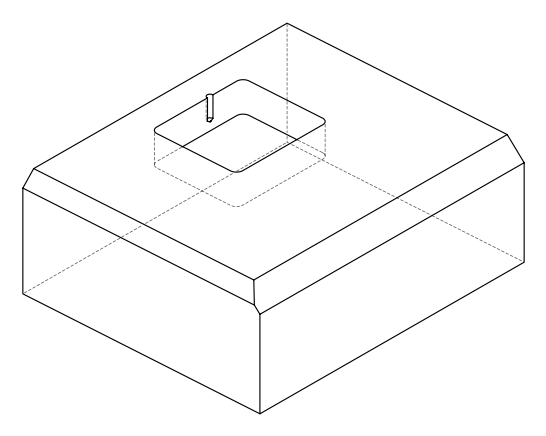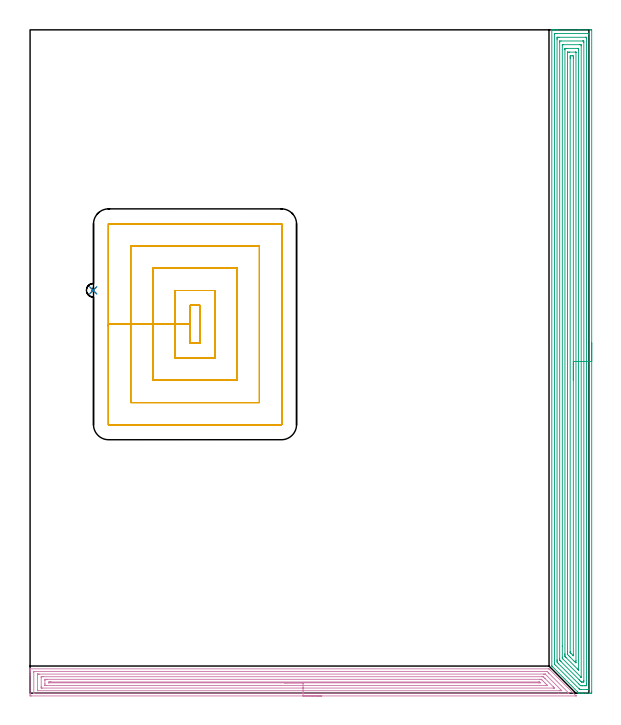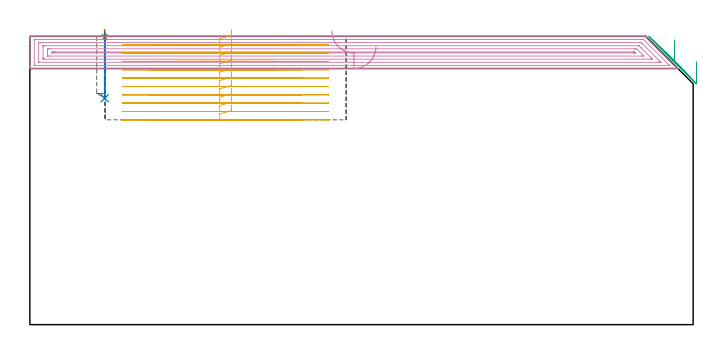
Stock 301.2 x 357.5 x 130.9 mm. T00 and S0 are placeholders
(PLAN: 5 operations, 3 tool changes, 60.8 min)
(1 SPOT_DRILL | STEP1POCKET | NXT0321_9005460120000 | 0.03 min | 0 mm3)
(2 DRILL_BLIND_HOLE_INTO_CENTER | STEP1POCKET | UGT0301_193 | 0.12 min | 1106 mm3)
(3 AREA_MILL | FG_CHAMFER_SURFACE | UGT0205_001 | 22.9 min | 82616 mm3)
(4 AREA_MILL_1 | FG_CHAMFER_SURFACE_1 | UGT0205_001 | 13.98 min | 30332 mm3)
(5 MILL_RECTANGULAR_POCKET | POCKET_RECTANGULAR_STRAIGHT | NXT0201_012 | Follow Part, ap 4, ae 75% | 23.8 min | 513232 mm3)
(TOOL NXT0321_9005460120000 | NC Spot Drill, 142deg, 12mm, Carbide, Uncoated | D12 PA142 FL30 Z2)
(TOOL UGT0301_193 | Twist Drill 7.3 mm | D7.3 PA118 FL66 Z2)
(TOOL UGT0205_001 | Chamfer Mill 20 x 3 x 45 deg. | D20 FL50 Z2)
(TOOL NXT0201_012 | ENDMILL 16mm [2P460-1600-NA 1630] | D16 FL38 Z6)
(OP 1 SPOT_DRILL)
G17 G21 G94 G90
T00 M6
G54
G17 G0 G90 X34. Y217.1 S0 M3
G43 Z140.9 H0
G94 G81 G98 Z130.586 F250. R133.9
G80
M5
M2
(OP 2 DRILL_BLIND_HOLE_INTO_CENTER)
G17 G21 G94 G90
T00 M6
G54
G17 G0 G90 X34. Y217.1 S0 M3
G43 Z140.9 H0
G94 G81 G98 Z102.8 F250. R132.9
G80
M5
M2
(OP 3 AREA_MILL)
G17 G21 G94 G90
T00 M6
G54
G17 G0 G90 X302.7 Y188.75 S1061 M3
G43 Z140.9 H0
Z119.4
G94 G1 Y188.712 Z118.528 F250.
Y188.598 Z117.663
Y188.409 Z116.812
Y188.147 Z115.98
Y187.813 Z115.174
Y187.41 Z114.4
Y186.942 Z113.664
Y186.41 Z112.972
Y185.821 Z112.329
Y185.178 Z111.74
Y184.486 Z111.208
Y183.75 Z110.74
Y182.976 Z110.337
Y182.17 Z110.003
Y181.338 Z109.741
Y180.486 Z109.552
Y179.622 Z109.438
Y178.75 Z109.4
Y0.962
X302.699 Y0.612 Z109.401
X302.694 Y0.075 Z109.404
X302.691 Y0.008 Z109.406
X302.16 Y0. Z109.937
X299.496 Z112.598
X298.05 Z114.047
X297.721 Z114.375
X297.063 Z115.037
X295.945 Z116.154
X295.807 Y0.001 Z116.291
X295.783 Y0.017 Z116.316
X295.057 Y0.741 Z117.04
X281.639 Y14.161 Z130.461
X281.373 Y14.426 Z130.723
X281.204 Y14.595 Z130.89
X281.2 Y14.899 Z130.9
Y357.334
X281.203 Y357.49 Z130.888
X281.234 Y357.492 Z130.857
X281.601 Y357.5 Z130.499
X281.97 Z130.13
X282.628 Z129.467
X283.845 Z128.252
X284.404 Z127.691
X295.945 Z116.152
X302.16 Z109.938
X302.442 Y357.497 Z109.656
X302.692 Y357.49 Z109.406
X302.699 Y357.238 Z109.399
X302.7 Y178.75 Z109.4
X301.286 Z110.814
X301.285 Y2.384 Z110.815
X301.272 Y2.01 Z110.828
X300.777 Y2.002 Z111.323
X300.384 Y2.001 Z111.716
X299.892 Y2. Z112.208
X297.228 Z114.872
X296.833 Y2.001 Z115.267
X296.337 Y2.004 Z115.763
X296.293 Y2.01 Z115.807
X296.222 Y2.04 Z115.878
X296.039 Y2.215 Z116.061
X295.945 Y2.306 Z116.155
X283.352 Y14.899 Z128.748
X282.628 Y15.634 Z129.472
X282.616 Y15.792 Z129.484
X282.615 Y15.805 Z129.485
Y355.116
X282.628 Y355.49 Z129.472
X283.123 Y355.498 Z128.977
X283.516 Y355.499 Z128.584
X284.008 Y355.5 Z128.092
X300.384 Y355.499 Z111.716
X300.879 Y355.497 Z111.221
X301.272 Y355.49 Z110.828
X301.285 Y355.102 Z110.815
X301.286 Y355.088 Z110.814
Y178.75
X299.872 Z112.228
X299.871 Y5.077 Z112.229
X299.869 Y4.702 Z112.231
X299.864 Y4.184 Z112.236
X299.855 Y4.01 Z112.245
X299.676 Y4.003 Z112.424
X299.496 Y4.001 Z112.604
X298.791 Y4. Z113.309
X297.903 Z114.197
X297.721 Y4.001 Z114.379
X297.012 Y4.004 Z115.088
X296.833 Y4.01 Z115.267
X296.677 Y4.034 Z115.423
X296.52 Y4.184 Z115.58
X295.945 Y4.755 Z116.155
X295.622 Y5.077 Z116.478
X284.909 Y15.792 Z127.191
X284.404 Y16.306 Z127.696
X284.035 Y16.685 Z128.065
X284.032 Y17.059 Z128.068
X284.029 Y17.578 Z128.071
Y17.955
Y352.423
X284.031 Y352.798 Z128.069
X284.035 Y353.316 Z128.065
X284.045 Y353.49 Z128.055
X284.224 Y353.497 Z127.876
X284.404 Y353.499 Z127.696
X285.109 Y353.5 Z126.991
X299.314 Z112.786
X299.496 Y353.498 Z112.604
X299.679 Y353.495 Z112.421
X299.8 Y353.49 Z112.3
X299.865 Y353.479 Z112.235
X299.867 Y353.441 Z112.233
X299.869 Y353.316 Z112.231
X299.871 Y352.939 Z112.229
X299.872 Y178.75 Z112.228
X298.457 Z113.643
Y6.862
X298.453 Y6.126 Z113.647
X298.451 Y6.025 Z113.649
X298.363 Y6.01 Z113.737
X297.69 Y6. Z114.41
X297.262 Y6.007 Z114.838
X297.157 Y6.01 Z114.943
X297.017 Y6.142 Z115.083
X296.833 Y6.32 Z115.267
X296.286 Y6.862 Z115.814
X295.945 Y7.203 Z116.155
X286.179 Y16.97 Z125.921
X285.575 Y17.578 Z126.525
X285.488 Y17.673 Z126.612
X285.449 Y17.721 Z126.651
X285.448 Y17.763 Z126.652
X285.445 Y17.948 Z126.655
X285.443 Y18.318 Z126.657
Y18.47
Y350.637
X285.447 Y351.374 Z126.653
X285.449 Y351.475 Z126.651
X285.537 Y351.49 Z126.563
X286.21 Y351.5 Z125.89
X297.751 Z114.349
X298.16 Y351.494 Z113.94
X298.364 Y351.49 Z113.736
X298.451 Y351.482 Z113.649
X298.457 Y350.637 Z113.643
Y178.75
X297.043 Z115.057
Y8.648
X297.042 Y8.591 Z115.058
X297.04 Y8.576 Z115.06
X297.039 Y8.572 Z115.061
X297.015 Y8.59 Z115.085
X296.951 Y8.648 Z115.149
X287.128 Y18.47 Z124.972
X287.067 Y18.533 Z125.033
X286.867 Y18.743 Z125.233
X286.86 Y19.152 Z125.24
X286.858 Y19.363 Z125.242
X286.857 Y25.349 Z125.243
Y349.063
X286.86 Y349.274 Z125.24
X286.864 Y349.415 Z125.236
X286.872 Y349.491 Z125.228
X286.906 Y349.493 Z125.194
X287.067 Y349.497 Z125.033
X287.311 Y349.5 Z124.789
X296.189 Y349.499 Z115.911
X296.833 Y349.49 Z115.267
X297.036 Y349.477 Z115.064
X297.041 Y349.063 Z115.059
X297.043 Y348.852 Z115.057
Y178.75
X295.629 Z116.471
Y12.538
X295.628 Y12.456 Z116.472
X295.626 Y12.434 Z116.474
X295.576 Y12.479 Z116.524
X295.418 Y12.632 Z116.682
X295.179 Y12.869 Z116.921
X295.057 Y12.99 Z117.043
X288.843 Y19.205 Z123.257
X288.686 Y19.363 Z123.414
X288.528 Y19.531 Z123.572
X288.278 Y19.8 Z123.822
X288.275 Y19.934 Z123.825
X288.273 Y20.256 Z123.827
X288.271 Y20.831 Z123.829
Y21.149
Y346.747
X288.273 Y347.066 Z123.827
X288.276 Y347.353 Z123.824
X288.278 Y347.487 Z123.822
X288.416 Y347.495 Z123.684
X288.843 Y347.498 Z123.257
X289.299 Y347.5 Z122.801
X295.057 Y347.499 Z117.043
X295.517 Y347.496 Z116.583
X295.611 Y347.49 Z116.489
X295.622 Y347.481 Z116.478
X295.625 Y347.452 Z116.475
X295.627 Y347.385 Z116.473
X295.629 Y347.066 Z116.471
Y346.491
Y178.75
X294.215 Z117.885
Y17.532
X294.211 Y16.685 Z117.889
X294.209 Y16.645 Z117.891
X294.17 Y16.34 Z117.93
X293.816 Y16.685 Z118.284
X293.282 Y17.216 Z118.818
X292.92 Y17.578 Z119.18
X291.134 Y19.363 Z120.966
X290.618 Y19.879 Z121.482
X290.243 Y20.256 Z121.857
X289.731 Y20.779 Z122.369
X289.691 Y21.149 Z122.409
X289.688 Y21.192 Z122.412
X289.685 Y22.042 Z122.415
Y22.088
X289.686 Y345.325 Z122.414
X289.687 Y345.371 Z122.413
X289.692 Y345.461 Z122.408
X289.696 Y345.492 Z122.404
X289.704 Y345.494 Z122.396
X289.731 Y345.496 Z122.369
X290.4 Y345.5 Z121.7
X290.618 Z121.482
X293.952 Y345.498 Z118.148
X294.17 Y345.492 Z117.93
X294.197 Y345.49 Z117.903
X294.208 Y345.473 Z117.892
X294.211 Y345.416 Z117.889
X294.214 Y345.325 Z117.886
X294.215 Y178.75 Z117.885
X292.801 Z119.299
X292.8 Y20.741 Z119.3
X292.796 Y20.256 Z119.304
X292.794 Y20.169 Z119.306
X292.793 Y20.166 Z119.307
X292.762 Y20.192 Z119.338
X292.692 Y20.256 Z119.408
X291.506 Y21.442 Z120.594
X291.209 Y21.746 Z120.891
X291.135 Y21.823 Z120.965
X291.106 Y21.861 Z120.994
X291.104 Y21.906 Z120.996
X291.102 Y22.042 Z120.998
X291.1 Y22.451 Z121.
Y342.117
Y342.601
X291.102 Y343.007 Z120.998
X291.107 Y343.494 Z120.993
X291.5 Y343.5 Z120.6
X292.388 Z119.712
X292.793 Y343.494 Z119.307
X292.797 Y343.088 Z119.303
X292.8 Y342.601 Z119.3
Y342.192
X292.801 Y178.75 Z119.299
Y177.878 Z119.338
Y177.014 Z119.451
Y176.162 Z119.64
Y175.33 Z119.903
Y174.524 Z120.236
Y173.75 Z120.639
Y173.014 Z121.108
Y172.322 Z121.639
Y171.679 Z122.228
Y171.09 Z122.872
Y170.558 Z123.564
Y170.09 Z124.299
Y169.687 Z125.073
Y169.353 Z125.879
Y169.091 Z126.711
Y168.902 Z127.563
Y168.788 Z128.428
Y168.75 Z129.299
G0 Z140.9
M5
M2
(OP 4 AREA_MILL_1)
G17 G21 G94 G90
T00 M6
G54
G17 G0 G90 X157.15 Y-1.5 S1061 M3
G43 Z140.9 H0
Z126.3
G94 G1 X157.112 Z125.428 F250.
X156.998 Z124.564
X156.809 Z123.712
X156.547 Z122.88
X156.213 Z122.074
X155.81 Z121.3
X155.341 Z120.564
X154.81 Z119.872
X154.221 Z119.229
X153.578 Z118.64
X152.886 Z118.109
X152.15 Z117.64
X151.376 Z117.237
X150.57 Z116.903
X149.738 Z116.641
X148.886 Z116.452
X148.022 Z116.338
X147.15 Z116.3
X0.62 Y-1.499 Z116.301
X0.02 Y-1.493 Z116.304
X0.007 Y-1.492 Z116.306
X0.003 Y-0.894 Z116.904
X0. Y-0.275 Z117.523
Y9.816 Z127.611
Y11.256 Z129.052
Y11.601 Z129.396
Y12.293 Z130.092
Y12.631 Z130.43
X0.003 Y13.039 Z130.831
X0.006 Y13.076 Z130.867
X0.009 Y13.097 Z130.888
X0.173 Y13.1 Z130.9
X279.385
X279.697 Y13.093 Z130.889
X279.709 Y13.092
X280.278 Y12.522 Z130.322
X293.978 Y-1.177 Z116.622
X294.142 Y-1.34 Z116.457
X294.276 Y-1.479 Z116.319
X294.283 Y-1.494 Z116.303
X294.276 Y-1.499 Z116.299
X147.15 Y-1.5 Z116.3
Y-0.086 Z117.714
X2.322
X2.153 Y-0.084 Z117.716
X2.041 Y-0.081 Z117.719
X2.008 Y-0.079 Z117.721
X2.005 Y-0.075 Z117.725
X2.003 Y-0.059 Z117.741
X2.001 Y-0.001 Z117.799
X2. Y11.115 Z128.915
X2.004 Y11.601 Z129.401
X2.007 Y11.651 Z129.451
X2.009 Y11.671 Z129.471
X2.07 Y11.679 Z129.479
X2.238 Y11.684 Z129.484
X2.323 Y11.685 Z129.485
X278.491
X278.575 Y11.683 Z129.483
X278.631 Y11.679 Z129.479
X278.663 Y11.675 Z129.475
X278.679 Y11.662 Z129.462
X278.745 Y11.601 Z129.401
X279.385 Y10.966 Z128.766
X279.642 Y10.709 Z128.509
X290.106 Y0.243 Z118.043
X290.344 Y-0.001 Z117.799
X290.415 Y-0.076 Z117.724
X290.275 Y-0.082 Z117.718
X290.19 Y-0.085 Z117.715
X284.855 Y-0.086 Z117.714
X147.15
Y1.329 Z119.129
X4.194
X4.042 Y1.331 Z119.131
X4.017 Y1.332 Z119.132
X4.011 Y1.334 Z119.134
X4.008 Y1.358 Z119.158
X4.003 Y1.461 Z119.261
X4.001 Y1.59 Z119.39
X4. Y1.784 Z119.584
X4.001 Y10.009 Z127.809
X4.007 Y10.203 Z128.003
X4.01 Y10.255 Z128.055
X4.027 Y10.265 Z128.065
X4.08 Y10.267 Z128.067
X4.194 Y10.269 Z128.069
X4.632 Y10.271 Z128.071
X5.087
X276.704
X277.143 Y10.27 Z128.07
X277.598 Y10.266 Z128.066
X277.623 Y10.265 Z128.065
X277.653 Y10.239 Z128.039
X277.717 Y10.18 Z127.98
X277.84 Y10.059 Z127.859
X286.116 Y1.784 Z119.584
X286.532 Y1.363 Z119.163
X286.553 Y1.335 Z119.135
X286.532 Y1.334 Z119.134
X286.093 Y1.33 Z119.13
X285.639 Y1.329 Z119.129
X285.201
X147.15
Y2.743 Z120.543
X6.807
X6.042 Y2.75 Z120.55
X6.01 Y2.756 Z120.556
X6.007 Y2.804 Z120.604
X6.003 Y2.911 Z120.711
X6.001 Y3.124 Z120.924
X6. Y3.549 Z121.349
X6.001 Y8.468 Z126.268
X6.003 Y8.686 Z126.486
X6.007 Y8.795 Z126.595
X6.01 Y8.844 Z126.644
X6.053 Y8.851 Z126.651
X6.874 Y8.857 Z126.657
X6.941
X275.877
X276.291 Y8.853 Z126.653
X276.497 Y8.85 Z126.65
X276.596 Y8.843 Z126.643
X276.704 Y8.742 Z126.542
X277.42 Y8.031 Z125.831
X277.598 Y7.854 Z125.654
X282.065 Y3.386 Z121.186
X282.627 Y2.814 Z120.614
X282.687 Y2.753 Z120.553
X282.62 Y2.75 Z120.55
X282.435 Y2.746 Z120.546
X282.065 Y2.743 Z120.543
X281.998
X147.15
Y4.157 Z121.957
X8.966
X8.661 Y4.158 Z121.958
X8.068 Y4.161 Z121.961
X8.025 Y4.164 Z121.964
X8.01 Y4.172 Z121.972
X8.004 Y4.225 Z122.025
X8.002 Y4.461 Z122.261
X8. Y5.121 Z122.921
Y6.907 Z124.707
X8.001 Y7.139 Z124.939
X8.002 Y7.304 Z125.104
X8.006 Y7.386 Z125.186
X8.01 Y7.426 Z125.226
X8.017 Y7.436 Z125.236
X8.052 Y7.438 Z125.238
X8.358 Y7.442 Z125.242
X8.661 Y7.443 Z125.243
X9.25
X274.613 Y7.442 Z125.242
X274.917 Y7.441 Z125.241
X275.513 Y7.436 Z125.236
X275.811 Y7.186 Z124.986
X275.861 Y7.139 Z124.939
X276.704 Y6.298 Z124.098
X277.598 Y5.404 Z123.204
X278.491 Y4.509 Z122.309
X278.534 Y4.461 Z122.261
X278.789 Y4.164 Z121.964
X278.491 Y4.161 Z121.961
X277.901 Y4.158 Z121.958
X147.15 Y4.157 Z121.957
Y5.571 Z123.371
X10.448 Y5.572 Z123.372
X10.229 Y5.573 Z123.373
X10.076 Y5.577 Z123.377
X10.01 Y5.579 Z123.379
X10.008 Y5.618 Z123.418
X10.004 Y5.798 Z123.598
X10.01 Y6.017 Z123.817
X10.448 Y6.025 Z123.825
X10.667 Y6.027 Z123.827
X11.124 Y6.029 Z123.829
X11.342
X274.242 Y6.028 Z123.828
X274.326 Y6.027 Z123.827
X274.473 Y6.024 Z123.824
X274.505 Y6.022 Z123.822
X274.698 Y5.844 Z123.644
X274.842 Y5.707 Z123.507
X274.917 Y5.633 Z123.433
X274.953 Y5.588 Z123.388
X274.959 Y5.578 Z123.378
X274.917 Y5.577 Z123.377
X274.697 Y5.573 Z123.373
X274.241 Y5.571 Z123.371
X274.024
X147.15
X146.278 Z123.409
X145.413 Z123.523
X144.562 Z123.712
X143.73 Z123.974
X142.924 Z124.308
X142.15 Z124.711
X141.414 Z125.18
X140.722 Z125.711
X140.079 Z126.3
X139.49 Z126.943
X138.958 Z127.635
X138.49 Z128.371
X138.087 Z129.145
X137.753 Z129.951
X137.491 Z130.783
X137.302 Z131.635
X137.188 Z132.5
X137.15 Z133.371
G0 Z140.9
M5
M2
(OP 5 MILL_RECTANGULAR_POCKET)
G17 G21 G94 G90
T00 M6
G54
G17 G0 G90 X91.6 Y199.259 S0 M3
G43 Z140.9 H1
Z133.9
G94 G1 Y209. Z131.29 F250.
X86.2 Z129.843
Y198.8 Z127.11
Y188.6 F500.
X91.6
Y209.
X86.2
Y198.8
X78.2
Y180.6
X99.6
Y217.
X78.2
Y198.8
X66.2
Y168.6
X111.6
Y229.
X66.2
Y198.8
X54.2
Y156.6
X123.6
Y241.
X54.2
Y198.8
X42.2
Y144.7
X42.205 Y144.645
X42.245 Y144.605
X42.3 Y144.6
X135.5
X135.555 Y144.605
X135.595 Y144.645
X135.6 Y144.7
Y252.9
X135.595 Y252.955
X135.555 Y252.995
X135.5 Y253.
X42.3
X42.245 Y252.995
X42.205 Y252.955
X42.2 Y252.9
Y198.8
Y197.8
G0 X91.6 Y199.259 Z130.11
G1 Y209. Z127.5 F250.
X86.2 Z126.053
Y198.8 Z123.32
Y188.6 F500.
X91.6
Y209.
X86.2
Y198.8
X78.2
Y180.6
X99.6
Y217.
X78.2
Y198.8
X66.2
Y168.6
X111.6
Y229.
X66.2
Y198.8
X54.2
Y156.6
X123.6
Y241.
X54.2
Y198.8
X42.2
Y144.7
X42.205 Y144.645
X42.245 Y144.605
X42.3 Y144.6
X135.5
X135.555 Y144.605
X135.595 Y144.645
X135.6 Y144.7
Y252.9
X135.595 Y252.955
X135.555 Y252.995
X135.5 Y253.
X42.3
X42.245 Y252.995
X42.205 Y252.955
X42.2 Y252.9
Y198.8
Y197.8
G0 X91.6 Y199.259 Z126.32
G1 Y209. Z123.71 F250.
X86.2 Z122.263
Y198.8 Z119.53
Y188.6 F500.
X91.6
Y209.
X86.2
Y198.8
X78.2
Y180.6
X99.6
Y217.
X78.2
Y198.8
X66.2
Y168.6
X111.6
Y229.
X66.2
Y198.8
X54.2
Y156.6
X123.6
Y241.
X54.2
Y198.8
X42.2
Y144.7
X42.205 Y144.645
X42.245 Y144.605
X42.3 Y144.6
X135.5
X135.555 Y144.605
X135.595 Y144.645
X135.6 Y144.7
Y252.9
X135.595 Y252.955
X135.555 Y252.995
X135.5 Y253.
X42.3
X42.245 Y252.995
X42.205 Y252.955
X42.2 Y252.9
Y198.8
Y197.8
G0 X91.6 Y199.259 Z122.53
G1 Y209. Z119.92 F250.
X86.2 Z118.473
Y198.8 Z115.74
Y188.6 F500.
X91.6
Y209.
X86.2
Y198.8
X78.2
Y180.6
X99.6
Y217.
X78.2
Y198.8
X66.2
Y168.6
X111.6
Y229.
X66.2
Y198.8
X54.2
Y156.6
X123.6
Y241.
X54.2
Y198.8
X42.2
Y144.7
X42.205 Y144.645
X42.245 Y144.605
X42.3 Y144.6
X135.5
X135.555 Y144.605
X135.595 Y144.645
X135.6 Y144.7
Y252.9
X135.595 Y252.955
X135.555 Y252.995
X135.5 Y253.
X42.3
X42.245 Y252.995
X42.205 Y252.955
X42.2 Y252.9
Y198.8
Y197.8
G0 X91.6 Y199.259 Z118.74
G1 Y209. Z116.13 F250.
X86.2 Z114.683
Y198.8 Z111.95
Y188.6 F500.
X91.6
Y209.
X86.2
Y198.8
X78.2
Y180.6
X99.6
Y217.
X78.2
Y198.8
X66.2
Y168.6
X111.6
Y229.
X66.2
Y198.8
X54.2
Y156.6
X123.6
Y241.
X54.2
Y198.8
X42.2
Y144.7
X42.205 Y144.645
X42.245 Y144.605
X42.3 Y144.6
X135.5
X135.555 Y144.605
X135.595 Y144.645
X135.6 Y144.7
Y252.9
X135.595 Y252.955
X135.555 Y252.995
X135.5 Y253.
X42.3
X42.245 Y252.995
X42.205 Y252.955
X42.2 Y252.9
Y198.8
Y197.8
G0 X91.6 Y199.259 Z114.95
G1 Y209. Z112.34 F250.
X86.2 Z110.893
Y198.8 Z108.16
Y188.6 F500.
X91.6
Y209.
X86.2
Y198.8
X78.2
Y180.6
X99.6
Y217.
X78.2
Y198.8
X66.2
Y168.6
X111.6
Y229.
X66.2
Y198.8
X54.2
Y156.6
X123.6
Y241.
X54.2
Y198.8
X42.2
Y144.7
X42.205 Y144.645
X42.245 Y144.605
X42.3 Y144.6
X135.5
X135.555 Y144.605
X135.595 Y144.645
X135.6 Y144.7
Y252.9
X135.595 Y252.955
X135.555 Y252.995
X135.5 Y253.
X42.3
X42.245 Y252.995
X42.205 Y252.955
X42.2 Y252.9
Y198.8
Y197.8
G0 X91.6 Y199.259 Z111.16
G1 Y209. Z108.55 F250.
X86.2 Z107.103
Y198.8 Z104.37
Y188.6 F500.
X91.6
Y209.
X86.2
Y198.8
X78.2
Y180.6
X99.6
Y217.
X78.2
Y198.8
X66.2
Y168.6
X111.6
Y229.
X66.2
Y198.8
X54.2
Y156.6
X123.6
Y241.
X54.2
Y198.8
X42.2
Y144.7
X42.205 Y144.645
X42.245 Y144.605
X42.3 Y144.6
X135.5
X135.555 Y144.605
X135.595 Y144.645
X135.6 Y144.7
Y252.9
X135.595 Y252.955
X135.555 Y252.995
X135.5 Y253.
X42.3
X42.245 Y252.995
X42.205 Y252.955
X42.2 Y252.9
Y198.8
Y197.8
G0 X91.6 Y199.259 Z107.37
G1 Y209. Z104.76 F250.
X86.2 Z103.313
Y198.8 Z100.58
Y188.6 F500.
X91.6
Y209.
X86.2
Y198.8
X78.2
Y180.6
X99.6
Y217.
X78.2
Y198.8
X66.2
Y168.6
X111.6
Y229.
X66.2
Y198.8
X54.2
Y156.6
X123.6
Y241.
X54.2
Y198.8
X42.2
Y144.7
X42.205 Y144.645
X42.245 Y144.605
X42.3 Y144.6
X135.5
X135.555 Y144.605
X135.595 Y144.645
X135.6 Y144.7
Y252.9
X135.595 Y252.955
X135.555 Y252.995
X135.5 Y253.
X42.3
X42.245 Y252.995
X42.205 Y252.955
X42.2 Y252.9
Y198.8
Y197.8
G0 X91.6 Y199.259 Z103.58
G1 Y209. Z100.97 F250.
X86.2 Z99.523
Y198.8 Z96.79
Y188.6 F500.
X91.6
Y209.
X86.2
Y198.8
X78.2
Y180.6
X99.6
Y217.
X78.2
Y198.8
X66.2
Y168.6
X111.6
Y229.
X66.2
Y198.8
X54.2
Y156.6
X123.6
Y241.
X54.2
Y198.8
X42.2
Y144.7
X42.205 Y144.645
X42.245 Y144.605
X42.3 Y144.6
X135.5
X135.555 Y144.605
X135.595 Y144.645
X135.6 Y144.7
Y252.9
X135.595 Y252.955
X135.555 Y252.995
X135.5 Y253.
X42.3
X42.245 Y252.995
X42.205 Y252.955
X42.2 Y252.9
Y198.8
Y197.8
G0 X91.6 Y199.259 Z99.79
G1 Y209. Z97.18 F250.
X86.2 Z95.733
Y198.8 Z93.
Y188.6 F500.
X91.6
Y209.
X86.2
Y198.8
X78.2
Y180.6
X99.6
Y217.
X78.2
Y198.8
X66.2
Y168.6
X111.6
Y229.
X66.2
Y198.8
X54.2
Y156.6
X123.6
Y241.
X54.2
Y198.8
X42.2
Y144.7
X42.205 Y144.645
X42.245 Y144.605
X42.3 Y144.6
X135.5
X135.555 Y144.605
X135.595 Y144.645
X135.6 Y144.7
Y252.9
X135.595 Y252.955
X135.555 Y252.995
X135.5 Y253.
X42.3
X42.245 Y252.995
X42.205 Y252.955
X42.2 Y252.9
Y198.8
Y197.8
G0 Z140.9
M5
M2
